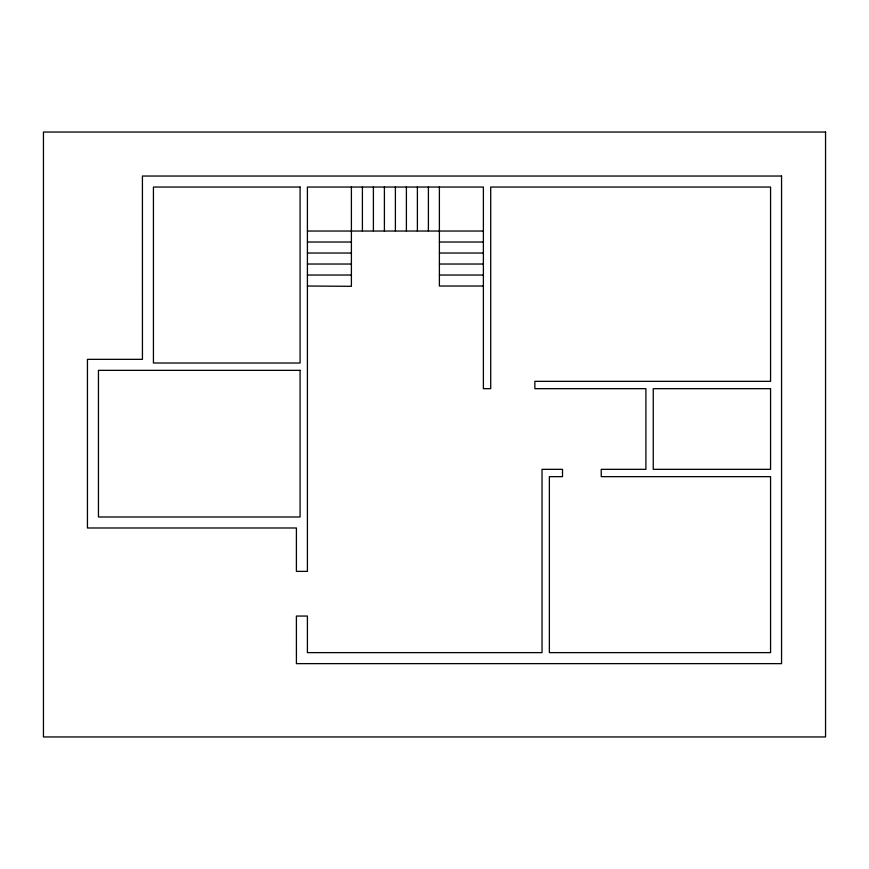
<?xml version="1.0" encoding="UTF-8"?>
<svg xmlns="http://www.w3.org/2000/svg" width="869" height="869" viewBox="0 0 869 869"><rect width="100%" height="100%" fill="white"/><g stroke="black" fill="none" stroke-linecap="round" stroke-linejoin="round"><path stroke-width="1.3" d="M825.55 132.045L43.45 132.045L43.45 736.955L825.55 736.955L825.55 132.045M307.409 231.035L483.381 231.035M307.409 242.027L351.402 242.027M439.388 242.027L483.381 242.027M307.409 253.031L351.402 253.031M439.388 253.031L483.381 253.031M307.409 264.024L351.402 264.024M439.388 264.024L483.381 264.024M307.409 275.028L351.402 275.028M439.388 275.028L483.381 275.028M483.381 286.02L439.388 286.02L439.388 187.041M307.409 286.02L351.402 286.325L351.402 187.041M428.395 187.041L428.395 231.035M417.392 187.041L417.392 231.035M406.399 187.041L406.399 231.035M395.395 187.041L395.395 231.035M384.402 187.041L384.402 231.035M373.398 187.041L373.398 231.035M362.406 187.041L362.406 231.035M781.557 176.038L142.429 176.038L142.44 359.342L87.443 359.342L87.443 527.983L296.405 527.983L296.405 571.378L307.409 571.378L307.409 187.041L483.381 187.041L483.381 388.671L490.713 388.671L490.713 187.041L770.564 187.041L770.564 381.339L534.859 381.339L534.859 388.671L645.906 388.671L645.906 469.325L601.239 469.325L601.239 476.657L770.564 476.657L770.564 652.63L549.371 652.63L549.371 476.657L562.515 476.657L562.515 469.325L542.039 469.325L542.039 652.63L307.409 652.63L307.409 616.056L296.405 616.056L296.416 663.634L781.557 663.634L781.557 176.038M300.077 187.041L153.433 187.041L153.433 363.014L300.077 363.014L300.077 187.041M300.077 370.346L98.447 370.346L98.447 516.99L300.077 516.99L300.077 370.346M770.564 388.671L653.249 388.671L653.249 469.325L770.564 469.325L770.564 388.671"/></g></svg>
